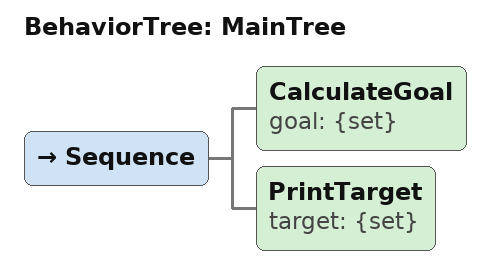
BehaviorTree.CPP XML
<?xml version="1.0" encoding="UTF-8"?>
<root BTCPP_format="4">
  <BehaviorTree ID="MainTree">
    <Sequence>
      <CalculateGoal goal="{set}"/>
      <PrintTarget target="{set}"/>
    </Sequence>
  </BehaviorTree>

</root>
